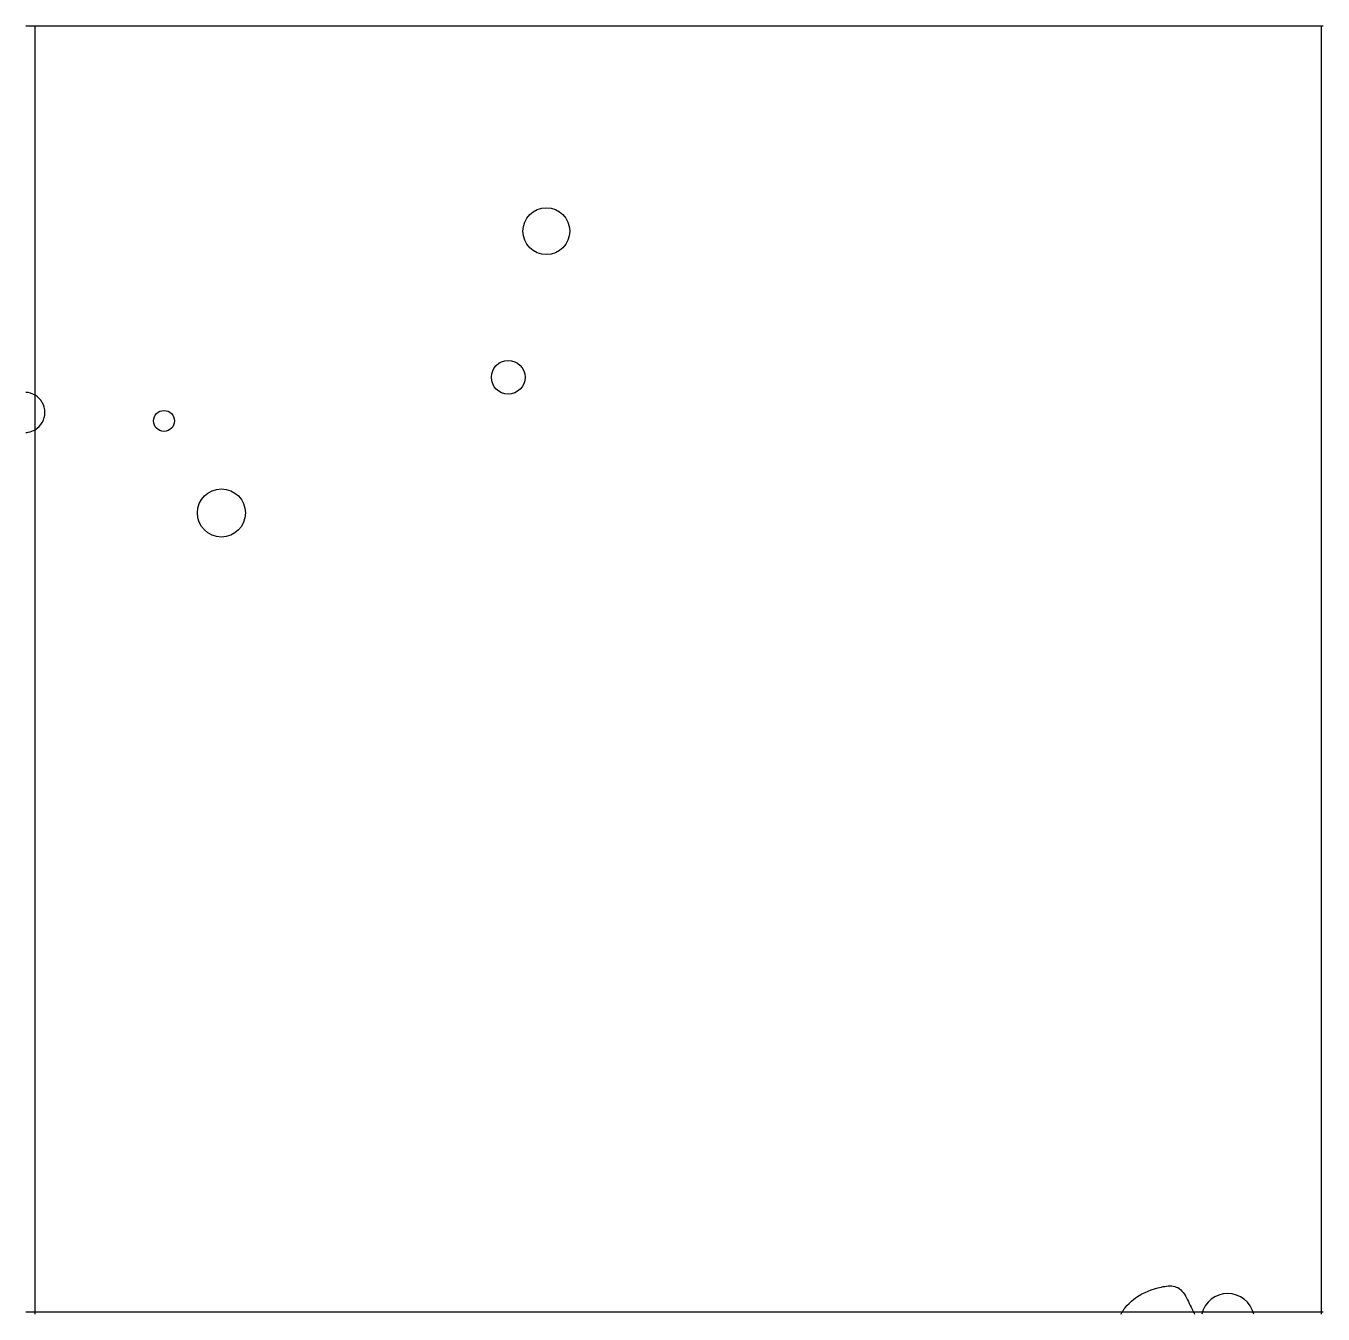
# Model space of a CAD drawing. Extents: x 9.049 to 10.041, y 10.535 to 11.521.
import ezdxf

# ---------------------------------------------------------------- set-up
doc = ezdxf.new("R2010")
doc.units = 0
for name, color, linetype in [('LAYER1', 7, 'CONTINUOUS'), ('LAYER10', 1, 'CONTINUOUS'), ('LAYER12', 5, 'CONTINUOUS')]:
    doc.layers.add(name, color=color, linetype=linetype)

msp = doc.modelspace()

# ---------------------------------------------------------------- linework, layer by layer
at = {"layer": 'LAYER1', "color": 7, "linetype": 'CONTINUOUS'}
for centre, radius in [((9.4472, 11.3637), 0.0179), ((9.418, 11.2519), 0.0129), ((9.1547, 11.2185), 0.008), ((9.1986, 11.1481), 0.0184)]:
    msp.add_circle(centre, radius, dxfattribs=at)
for centre, radius, start, end in [((9.0482, 11.225), 0.0154, 59.3236, 86.6824), ((9.0482, 11.225), 0.0154, -59.3326, 59.3229), ((9.0482, 11.225), 0.0154, -86.6832, -79.9042), ((9.0482, 11.225), 0.0154, -79.8989, -59.3351), ((9.9684, 10.5305), 0.0204, 13.3258, 166.6742)]:
    msp.add_arc(centre, radius, start, end, dxfattribs=at)
at = {"layer": 'LAYER10', "color": 1, "linetype": 'CONTINUOUS'}
msp.add_lwpolyline([(9.8866, 10.5352), (9.8868, 10.5356), (9.8871, 10.536), (9.8873, 10.5364), (9.8876, 10.5368), (9.8878, 10.5372), (9.8881, 10.5376), (9.8884, 10.5379), (9.8886, 10.5383), (9.8889, 10.5387), (9.8892, 10.5391), (9.8894, 10.5394), (9.8897, 10.5398), (9.8913, 10.5417), (9.8929, 10.5434), (9.8947, 10.5451), (9.8966, 10.5466), (9.8986, 10.5481), (9.9006, 10.5494), (9.9028, 10.5506), (9.9051, 10.5518), (9.9074, 10.5528), (9.9098, 10.5537), (9.9123, 10.5545), (9.9149, 10.5553), (9.9162, 10.5556), (9.9176, 10.5559), (9.9189, 10.5562), (9.9203, 10.5564), (9.9216, 10.5566), (9.9229, 10.5567), (9.9242, 10.5567), (9.9255, 10.5567), (9.9267, 10.5565), (9.9279, 10.5563), (9.929, 10.5559), (9.9301, 10.5554), (9.9313, 10.5547), (9.9324, 10.5538), (9.9334, 10.5528), (9.9344, 10.5517), (9.9352, 10.5504), (9.9361, 10.5491), (9.9369, 10.5477), (9.9376, 10.5462), (9.9383, 10.5447), (9.939, 10.5433), (9.9397, 10.5418), (9.9404, 10.5404), (9.9406, 10.5399), (9.9408, 10.5395), (9.9411, 10.539), (9.9413, 10.5386), (9.9415, 10.5382), (9.9417, 10.5378), (9.9419, 10.5373), (9.9421, 10.5369), (9.9424, 10.5365), (9.9426, 10.5361), (9.9428, 10.5357), (9.943, 10.5352)], dxfattribs=at)
at = {"layer": 'LAYER12', "color": 5, "linetype": 'CONTINUOUS'}
for points in [[(9.0491, 11.5207), (9.0561, 11.5207)], [(9.0561, 10.537), (9.0561, 11.5207)], [(9.0561, 11.5207), (10.0413, 11.5207)], [(10.0398, 11.5207), (10.0398, 11.5207)], [(10.0398, 11.5207), (10.0398, 10.5352)], [(9.0491, 10.537), (9.0561, 10.537)], [(9.0561, 10.537), (9.0561, 10.537)], [(9.0561, 10.537), (9.0561, 10.537)], [(9.0561, 10.537), (9.0561, 10.537)], [(9.0561, 10.537), (9.0561, 10.537)], [(9.0561, 10.537), (9.0561, 10.537)], [(9.0561, 10.537), (10.0413, 10.537)], [(9.0561, 10.5352), (9.0561, 10.537)]]:
    msp.add_lwpolyline(points, dxfattribs=at)

doc.saveas('drawing.dxf')
